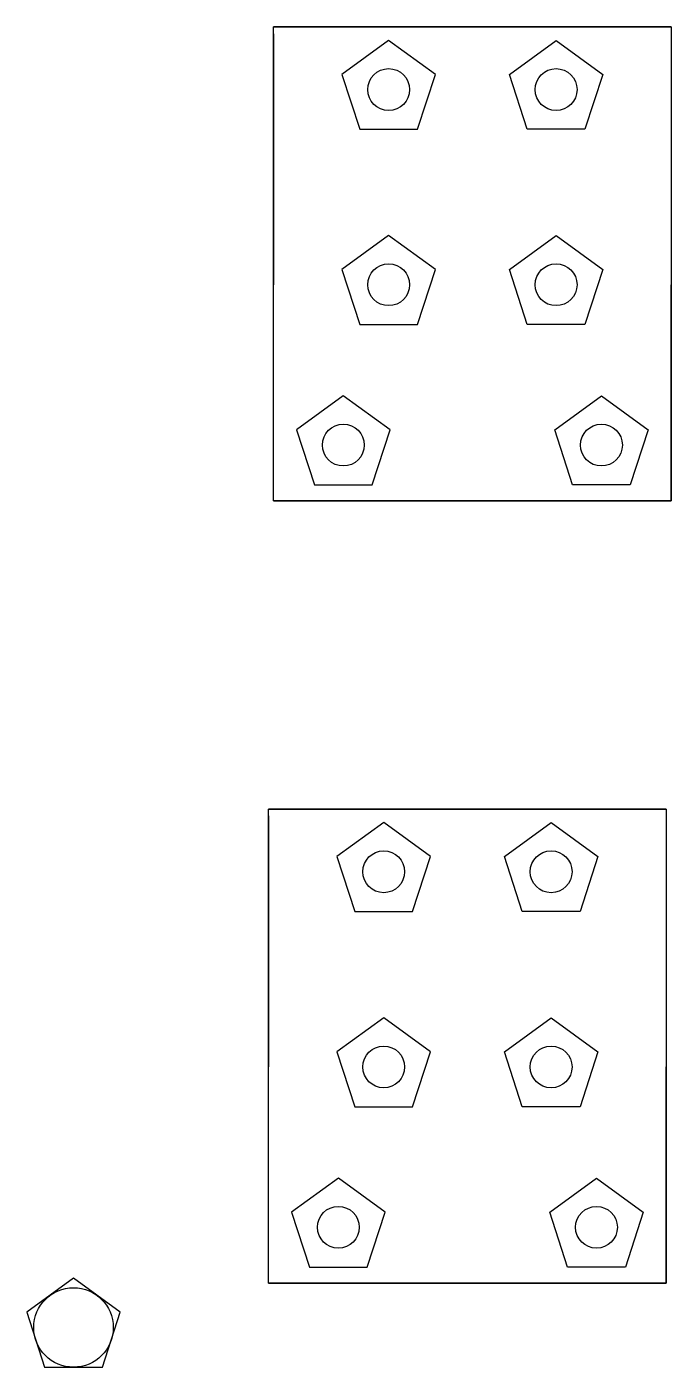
# Model space of a CAD drawing. Header units: millimetres. Extents: x 93 to 185, y 525 to 717.
import ezdxf

# ---------------------------------------------------------------- set-up
doc = ezdxf.new("R2010")
doc.units = ezdxf.units.MM

msp = doc.modelspace()

# ---------------------------------------------------------------- linework, layer by layer
for p, q in [((185.41, 717.47), (128.41, 717.47)), ((128.41, 716.47), (128.41, 717.47)), ((185.41, 717.47), (185.41, 680.47)), ((128.41, 716.47), (128.41, 680.47)), ((128.41, 716.47), (128.41, 716.47)), ((128.41, 675.47), (128.41, 680.47)), ((185.41, 650.47), (185.41, 680.47)), ((128.41, 650.47), (128.41, 675.47)), ((128.41, 649.47), (128.41, 650.47)), ((185.41, 649.47), (185.41, 650.47)), ((138.41, 649.47), (128.41, 649.47)), ((128.41, 649.47), (185.41, 649.47)), ((184.7, 605.26), (127.7, 605.26)), ((127.7, 604.26), (127.7, 605.26)), ((127.7, 604.26), (127.7, 568.26)), ((127.7, 604.26), (127.7, 604.26)), ((184.7, 605.26), (184.7, 568.26)), ((127.7, 563.26), (127.7, 568.26)), ((184.7, 538.26), (184.7, 568.26)), ((127.7, 538.26), (127.7, 563.26)), ((127.7, 537.26), (127.7, 538.26)), ((137.7, 537.26), (127.7, 537.26)), ((127.7, 537.26), (184.7, 537.26)), ((184.7, 537.26), (184.7, 538.26))]:
    msp.add_line(p, q)
for points in [[(128.41, 717.47), (185.41, 717.47), (185.41, 649.47), (128.41, 649.47)], [(149.05, 702.77), (151.61, 710.65), (144.91, 715.52), (138.21, 710.65), (140.77, 702.77)], [(164.77, 702.77), (162.21, 710.65), (168.91, 715.52), (175.61, 710.65), (173.05, 702.77)], [(149.05, 674.77), (151.61, 682.65), (144.91, 687.52), (138.21, 682.65), (140.77, 674.77)], [(164.77, 674.77), (162.21, 682.65), (168.91, 687.52), (175.61, 682.65), (173.05, 674.77)], [(142.55, 651.77), (145.11, 659.65), (138.41, 664.52), (131.71, 659.65), (134.27, 651.77)], [(171.27, 651.77), (168.71, 659.65), (175.41, 664.52), (182.11, 659.65), (179.55, 651.77)], [(127.7, 605.26), (184.7, 605.26), (184.7, 537.26), (127.7, 537.26)], [(148.34, 590.56), (150.9, 598.44), (144.2, 603.31), (137.5, 598.44), (140.06, 590.56)], [(164.06, 590.56), (161.5, 598.44), (168.2, 603.31), (174.9, 598.44), (172.34, 590.56)], [(148.34, 562.56), (150.9, 570.44), (144.2, 575.31), (137.5, 570.44), (140.06, 562.56)], [(164.06, 562.56), (161.5, 570.44), (168.2, 575.31), (174.9, 570.44), (172.34, 562.56)], [(141.84, 539.56), (144.4, 547.44), (137.7, 552.31), (131, 547.44), (133.56, 539.56)], [(170.56, 539.56), (168, 547.44), (174.7, 552.31), (181.4, 547.44), (178.84, 539.56)], [(103.89, 525.19), (106.44, 533.07), (99.74, 537.94), (93.04, 533.07), (95.6, 525.19)]]:
    msp.add_lwpolyline(points, close=True)
for centre, radius in [((144.91, 708.47), 3), ((168.91, 708.47), 3), ((144.91, 680.47), 3), ((168.91, 680.47), 3), ((138.41, 657.47), 3), ((175.41, 657.47), 3), ((144.2, 596.26), 3), ((168.2, 596.26), 3), ((144.2, 568.26), 3), ((168.2, 568.26), 3), ((137.7, 545.26), 3), ((174.7, 545.26), 3), ((99.74, 530.89), 5.7)]:
    msp.add_circle(centre, radius)

doc.saveas('drawing.dxf')
